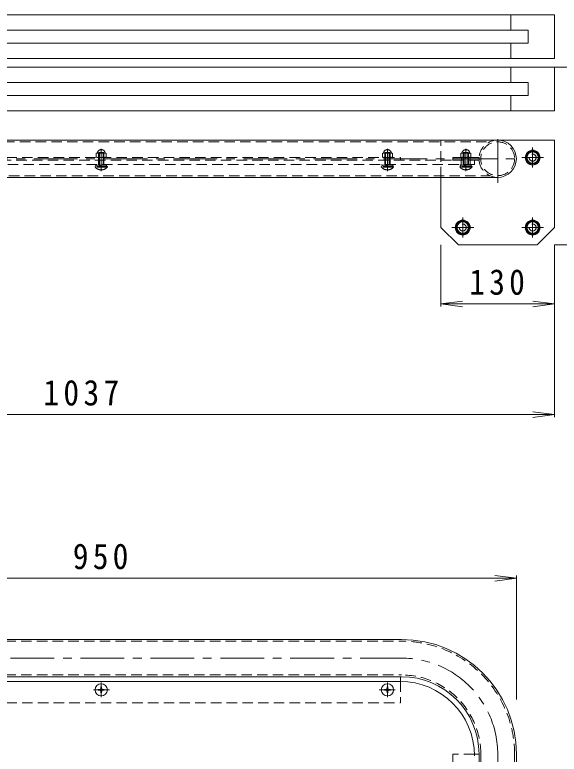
# Model space of a CAD drawing. Units: millimetres at full size, sheet at 1:10. Extents: x -816 to 1708, y -1360 to 1008.
# Drawn here: x -99 to 524, y 141 to 987 of the extents above; entities that cross this region are included whole.
import ezdxf

# ---------------------------------------------------------------- set-up
doc = ezdxf.new("R2010")
doc.units = ezdxf.units.MM
doc.header["$LTSCALE"] = 10
for name, pattern in [('CHAIN1', [8, 5, -1, 1, -1]), ('DASHED1', [1.8, 1.2, -0.6]), ('DOUBLE_CHAIN1', [8.8, 5, -1, 0.6, -0.6, 0.6, -1])]:
    doc.linetypes.add(name, pattern=pattern)
for name, color, linetype, lineweight in [('0-0_通り芯', 4, 'Continuous', 9), ('0-1_躯体', 3, 'CHAIN1', 9), ('0-2_仕上', 6, 'Continuous', 5), ('0-4_その他', 7, 'Continuous', 9), ('0-5_寸法', 2, 'Continuous', 9), ('0-9', 2, 'Continuous', 9), ('0-A', 2, 'Continuous', 9), ('0-B', 2, 'Continuous', 9), ('0-E', 7, 'Continuous', 9)]:
    doc.layers.add(name, color=color, linetype=linetype, lineweight=lineweight)
doc.styles.add('ＭＳ ゴシック', font='')
doc.styles.get('ＭＳ ゴシック').set_extended_font_data('MS Gothic')

msp = doc.modelspace()

# ---------------------------------------------------------------- linework, layer by layer
at = {"layer": '0-0_通り芯', "linetype": 'CHAIN1'}
for p, q in [((453.65, 794.51), (453.65, 850.23)), ((493.65, 835.05), (493.65, 812.05)), ((-477.15, 822.2), (477.45, 822.2)), ((506.16, 823.55), (481.14, 823.55)), ((413.65, 755.05), (413.65, 732.05)), ((493.65, 755.05), (493.65, 732.05)), ((426.16, 743.55), (401.14, 743.55)), ((506.16, 743.55), (481.14, 743.55)), ((-343.65, 250.93), (343.65, 250.93)), ((453.65, 140.93), (453.65, -822.72))]:
    msp.add_line(p, q, dxfattribs=at)
at = {"layer": '0-0_通り芯', "linetype": 'DASHED1'}
for p, q in [((-345.07, 841.55), (444.63, 841.55)), ((388.65, 800.85), (388.65, 843.55)), ((-339.6, 802.85), (444.63, 802.85)), ((-343.65, 270.28), (343.65, 270.28)), ((-343.65, 231.58), (343.65, 231.58)), ((434.3, 140.93), (434.3, -701.99)), ((473, 140.93), (473, -822.72))]:
    msp.add_line(p, q, dxfattribs=at)
at = {"layer": '0-0_通り芯'}
for p, q in [((-343.98, 843.55), (518.65, 843.55)), ((518.65, 743.55), (518.65, 843.55)), ((-337.86, 800.85), (453.65, 800.85)), ((388.65, 743.55), (388.65, 800.85)), ((408.65, 723.55), (388.65, 743.55)), ((518.65, 743.55), (498.65, 723.55)), ((408.65, 723.55), (498.65, 723.55)), ((-343.65, 272.28), (343.65, 272.28)), ((-343.65, 229.58), (343.65, 229.58)), ((432.3, 140.93), (432.3, -699.12)), ((475, 140.93), (475, -822.72))]:
    msp.add_line(p, q, dxfattribs=at)
at = {"layer": '0-0_通り芯', "linetype": 'DASHED1'}
msp.add_circle((453.65, 822.2), 19.35, dxfattribs=at)
for centre, radius, start, end in [((453.65, 822.2), 21.35, 90, 270), ((343.65, 140.93), 129.35, 0, 90), ((343.65, 140.93), 90.65, 0, 90)]:
    msp.add_arc(centre, radius, start, end, dxfattribs=at)
at = {"layer": '0-0_通り芯'}
for centre, radius, start in [((453.65, 822.2), 21.35, 270), ((343.65, 140.93), 131.35, 0), ((343.65, 140.93), 88.65, 0)]:
    msp.add_arc(centre, radius, start, 90, dxfattribs=at)
at = {"layer": '0-0_通り芯', "linetype": 'CHAIN1'}
msp.add_arc((343.65, 140.93), 110, 0, 90, dxfattribs=at)
at = {"layer": '0-1_躯体'}
for p, q in [((0, 807.87), (0, 833.54)), ((327.5, 807.87), (327.5, 833.54)), ((417.3, 807.87), (417.3, 833.54)), ((0, 206.33), (0, 223.14)), ((327.5, 206.33), (327.5, 223.14)), ((-8.72, 214.58), (9.32, 214.58)), ((336.22, 214.58), (318.18, 214.58))]:
    msp.add_line(p, q, dxfattribs=at)
at = {"layer": '0-1_躯体', "linetype": 'DASHED1'}
for p, q in [((-342.5, 823.7), (342.5, 823.7)), ((342.5, 820.7), (342.5, 823.7)), ((402.3, 820.7), (402.3, 823.7)), ((414.3, 820.7), (402.3, 820.7)), ((412.3, 820.7), (412.3, 823.7)), ((432.3, 820.7), (420.3, 820.7)), ((422.3, 820.7), (422.3, 823.7)), ((342.5, 224.23), (342.5, 199.58)), ((-342.5, 199.58), (342.5, 199.58)), ((402.3, 140.93), (402.3, -669.12)), ((426.98, 140.93), (402.3, 140.93))]:
    msp.add_line(p, q, dxfattribs=at)
at = {"layer": '0-1_躯体', "linetype": 'Continuous'}
for p, q in [((342.5, 229.58), (342.5, 224.23)), ((432.3, 140.93), (426.98, 140.93))]:
    msp.add_line(p, q, dxfattribs=at)
at = {"layer": '0-1_躯体', "linetype": 'DASHED1'}
msp.add_lwpolyline([(432.3, 820.7), (432.3, 823.7), (402.3, 823.7)], dxfattribs=at)
at = {"layer": '0-2_仕上', "linetype": 'DASHED1'}
for p, q in [((-349.16, 820.7), (402.3, 820.7)), ((412, 815.7), (412, 820.7)), ((422, 815.7), (422, 820.7)), ((427, 815.7), (427, 820.7)), ((427, 815.7), (-347.95, 815.7))]:
    msp.add_line(p, q, dxfattribs=at)
at = {"layer": '0-2_仕上'}
msp.add_line((342, 224.23), (-342, 224.23), dxfattribs=at)
msp.add_arc((342, 139.23), 85, 0, 90, dxfattribs=at)
at = {"layer": '0-4_その他'}
for p, q in [((388.65, 653.13), (388.65, 723.55)), ((518.65, 526.49), (518.65, 723.55)), ((661.65, 723.55), (518.65, 723.55)), ((388.65, 656.13), (413.44, 659.4)), ((388.65, 656.13), (518.65, 656.13)), ((388.65, 656.13), (413.44, 652.87)), ((518.65, 656.13), (493.86, 659.4)), ((518.65, 656.13), (493.86, 652.87)), ((-518.65, 529.49), (518.65, 529.49)), ((518.65, 529.49), (493.86, 532.76)), ((518.65, 529.49), (493.86, 526.23)), ((-475, 342.28), (475, 342.28)), ((475, 342.28), (450.21, 345.54)), ((475, 342.28), (450.21, 339.01)), ((475, 345.28), (475, 203.35))]:
    msp.add_line(p, q, dxfattribs=at)
at = {"layer": '0-5_寸法', "color": 7, "linetype": 'DOUBLE_CHAIN1'}
msp.add_line((518.65, 926.94), (974.51, 926.94), dxfattribs=at)
at = {"layer": '0-9'}
for centre, radius in [((493.65, 823.55), 8.5), ((493.65, 823.55), 7.7), ((413.65, 743.55), 8.5), ((413.65, 743.55), 7.7), ((493.65, 743.55), 8.5), ((493.65, 743.55), 7.7)]:
    msp.add_circle(centre, radius, dxfattribs=at)
at = {"layer": '0-A', "linetype": 'DASHED1'}
for p, q in [((-4.25, 829.29), (-4.25, 829.68)), ((3, 829.2), (-3, 829.2)), ((-3, 815.7), (-3, 829.2)), ((-2.13, 815.7), (-2.13, 829.2)), ((2.13, 815.7), (2.13, 829.2)), ((3, 815.7), (3, 829.2)), ((4.25, 829.68), (4.25, 829.29)), ((323.25, 829.29), (323.25, 829.68)), ((330.5, 829.2), (324.5, 829.2)), ((324.5, 815.7), (324.5, 829.2)), ((325.37, 815.7), (325.37, 829.2)), ((329.63, 815.7), (329.63, 829.2)), ((330.5, 815.7), (330.5, 829.2)), ((331.75, 829.68), (331.75, 829.29)), ((413.05, 829.29), (413.05, 829.68)), ((420.3, 829.2), (414.3, 829.2)), ((414.3, 815.7), (414.3, 829.2)), ((415.17, 815.7), (415.17, 829.2)), ((419.43, 815.7), (419.43, 829.2)), ((420.3, 815.7), (420.3, 829.2)), ((421.55, 829.68), (421.55, 829.29)), ((-4.5, 828.86), (-5.77, 828.12)), ((-5.77, 828.12), (-5.77, 824.28)), ((-4.77, 823.7), (-5.77, 824.28)), ((-4.77, 828.7), (4.77, 828.7)), ((-2.89, 828.12), (-2.89, 824.28)), ((2.89, 828.12), (2.89, 824.28)), ((4.5, 828.86), (5.77, 828.12)), ((4.77, 823.7), (5.77, 824.28)), ((5.77, 828.12), (5.77, 824.28)), ((323, 828.86), (321.73, 828.12)), ((321.73, 828.12), (321.73, 824.28)), ((322.73, 823.7), (321.73, 824.28)), ((322.73, 828.7), (332.27, 828.7)), ((324.61, 828.12), (324.61, 824.28)), ((330.39, 828.12), (330.39, 824.28)), ((332, 828.86), (333.27, 828.12)), ((332.27, 823.7), (333.27, 824.28)), ((333.27, 828.12), (333.27, 824.28)), ((412.8, 828.86), (411.53, 828.12)), ((411.53, 828.12), (411.53, 824.28)), ((412.53, 823.7), (411.53, 824.28)), ((412.53, 828.7), (422.07, 828.7)), ((414.41, 828.12), (414.41, 824.28)), ((420.19, 828.12), (420.19, 824.28)), ((421.8, 828.86), (423.07, 828.12)), ((422.07, 823.7), (423.07, 824.28)), ((423.07, 828.12), (423.07, 824.28)), ((-7, 813.2), (-7, 812.78)), ((7, 813.2), (-7, 813.2)), ((-6.1, 813.2), (-6.1, 814.7)), ((-2, 813.2), (-2, 814.7)), ((-1, 813.2), (-1, 814.7)), ((6.1, 813.2), (6.1, 814.7)), ((6.5, 814.7), (6.5, 815.7)), ((320.5, 813.2), (320.5, 812.78)), ((334.5, 813.2), (320.5, 813.2)), ((321.4, 813.2), (321.4, 814.7)), ((325.5, 813.2), (325.5, 814.7)), ((326.5, 813.2), (326.5, 814.7)), ((333.6, 813.2), (333.6, 814.7)), ((334, 814.7), (334, 815.7)), ((410.3, 813.2), (410.3, 812.78)), ((424.3, 813.2), (410.3, 813.2)), ((411.2, 813.2), (411.2, 814.7)), ((415.3, 813.2), (415.3, 814.7)), ((416.3, 813.2), (416.3, 814.7)), ((423.4, 813.2), (423.4, 814.7)), ((423.8, 814.7), (423.8, 815.7)), ((0.48, 810.13), (-0.48, 810.13)), ((-0.48, 809.51), (-0.48, 810.13)), ((0.48, 809.51), (0.48, 810.13)), ((327.98, 810.13), (327.02, 810.13)), ((327.02, 809.51), (327.02, 810.13)), ((327.98, 809.51), (327.98, 810.13)), ((417.78, 810.13), (416.82, 810.13)), ((416.82, 809.51), (416.82, 810.13)), ((417.78, 809.51), (417.78, 810.13))]:
    msp.add_line(p, q, dxfattribs=at)
at = {"layer": '0-A'}
for p, q in [((-3.45, 214.1), (-1.25, 214.06)), ((-1.25, 215.1), (-0.75, 215.33)), ((-1.25, 214.06), (-0.75, 213.83)), ((-0.52, 215.83), (-0.75, 215.33)), ((-0.52, 213.33), (-0.75, 213.83)), ((-0.48, 218.03), (-0.52, 215.83)), ((-0.48, 211.13), (-0.52, 213.33)), ((-0.48, 218.03), (0.48, 218.03)), ((0.48, 218.03), (0.52, 215.83)), ((0.52, 215.83), (0.75, 215.33)), ((0.52, 213.33), (0.75, 213.83)), ((1.25, 215.1), (0.75, 215.33)), ((1.25, 214.06), (0.75, 213.83)), ((3.45, 214.1), (1.25, 214.06)), ((324.05, 214.1), (326.25, 214.06)), ((326.25, 215.1), (326.75, 215.33)), ((326.25, 214.06), (326.75, 213.83)), ((326.98, 215.83), (326.75, 215.33)), ((326.98, 213.33), (326.75, 213.83)), ((327.02, 218.03), (326.98, 215.83)), ((327.98, 218.03), (327.02, 218.03)), ((327.98, 218.03), (328.02, 215.83)), ((327.98, 211.13), (328.02, 213.33)), ((328.02, 215.83), (328.25, 215.33)), ((328.02, 213.33), (328.25, 213.83)), ((328.75, 215.1), (328.25, 215.33)), ((328.75, 214.06), (328.25, 213.83)), ((330.95, 214.1), (328.75, 214.06))]:
    msp.add_line(p, q, dxfattribs=at)
at = {"layer": '0-A', "linetype": 'DASHED1'}
for points in [[(7, 813.2), (7, 812.78), (-7, 812.78)], [(6.5, 814.7), (-6.5, 814.7), (-6.5, 815.7)], [(334.5, 813.2), (334.5, 812.78), (320.5, 812.78)], [(334, 814.7), (321, 814.7), (321, 815.7)], [(424.3, 813.2), (424.3, 812.78), (410.3, 812.78)], [(423.8, 814.7), (410.8, 814.7), (410.8, 815.7)]]:
    msp.add_lwpolyline(points, dxfattribs=at)
at = {"layer": '0-A'}
for points in [[(-3.45, 214.1), (-3.45, 215.06), (-1.25, 215.1)], [(-0.48, 211.13), (0.48, 211.13), (0.52, 213.33)], [(3.45, 214.1), (3.45, 215.06), (1.25, 215.1)], [(324.05, 214.1), (324.05, 215.06), (326.25, 215.1)], [(327.98, 211.13), (327.02, 211.13), (326.98, 213.33)], [(330.95, 214.1), (330.95, 215.06), (328.75, 215.1)]]:
    msp.add_lwpolyline(points, dxfattribs=at)
for centre in [(0, 214.58), (327.5, 214.58)]:
    msp.add_circle(centre, 7, dxfattribs=at)
at = {"layer": '0-A', "linetype": 'DASHED1'}
for centre, radius, start, end in [((-4.75, 829.29), 0.5, 300.0011, 0), ((0, 828.2), 4.5, 19.18785, 160.81424), ((4.75, 829.29), 0.5, 180, 239.9989), ((322.75, 829.29), 0.5, 300.0011, 0), ((327.5, 828.2), 4.5, 19.18785, 160.81424), ((332.25, 829.29), 0.5, 180, 239.9989), ((412.55, 829.29), 0.5, 300.0011, 0), ((417.3, 828.2), 4.5, 19.18785, 160.81424), ((422.05, 829.29), 0.5, 180, 239.9989), ((-4.77, 825.34), 3.36, 55.84544, 90), ((-4.77, 827.06), 3.36, 270, 304.15456), ((0, 821.21), 7.49, 67.32349, 112.67651), ((0, 831.19), 7.49, 247.32349, 292.67651), ((4.77, 825.34), 3.36, 90, 124.15456), ((4.77, 827.06), 3.36, 235.84544, 270), ((322.73, 825.34), 3.36, 55.84544, 90), ((322.73, 827.06), 3.36, 270, 304.15456), ((327.5, 821.21), 7.49, 67.32349, 112.67651), ((327.5, 831.19), 7.49, 247.32349, 292.67651), ((332.27, 825.34), 3.36, 90, 124.15456), ((332.27, 827.06), 3.36, 235.84544, 270), ((412.53, 825.34), 3.36, 55.84544, 90), ((412.53, 827.06), 3.36, 270, 304.15456), ((417.3, 821.21), 7.49, 67.32349, 112.67651), ((417.3, 831.19), 7.49, 247.32349, 292.67651), ((422.07, 825.34), 3.36, 90, 124.15456), ((422.07, 827.06), 3.36, 235.84544, 270), ((0, 818.6), 9.1, 219.71515, 266.98228), ((0, 818.6), 9.1, 273.01741, 320.28485), ((327.5, 818.6), 9.1, 219.71515, 266.98228), ((327.5, 818.6), 9.1, 273.01741, 320.28485), ((417.3, 818.6), 9.1, 219.71515, 266.98228), ((417.3, 818.6), 9.1, 273.01741, 320.28485)]:
    msp.add_arc(centre, radius, start, end, dxfattribs=at)
at = {"layer": '0-B'}
for points in [[(497.4, 817.05), (501.16, 823.55), (497.4, 830.05), (489.9, 830.05), (486.14, 823.55), (489.9, 817.05)], [(417.4, 737.05), (421.16, 743.55), (417.4, 750.05), (409.9, 750.05), (406.14, 743.55), (409.9, 737.05)], [(497.4, 737.05), (501.16, 743.55), (497.4, 750.05), (489.9, 750.05), (486.14, 743.55), (489.9, 737.05)]]:
    msp.add_lwpolyline(points, close=True, dxfattribs=at)
for centre in [(493.65, 823.55), (413.65, 743.55), (493.65, 743.55)]:
    msp.add_circle(centre, 6.5, dxfattribs=at)
at = {"layer": '0-B', "linetype": 'DASHED1'}
for centre in [(493.65, 823.55), (413.65, 743.55), (493.65, 743.55)]:
    msp.add_circle(centre, 4, dxfattribs=at)
at = {"layer": '0-E'}
for p, q in [((518.65, 986.94), (-503.65, 986.94)), ((468.65, 969.44), (468.65, 986.94)), ((518.65, 936.94), (518.65, 986.94)), ((-473.65, 969.44), (488.65, 969.44)), ((488.65, 954.44), (488.65, 969.44)), ((-473.65, 954.44), (488.65, 954.44)), ((468.65, 936.94), (468.65, 954.44)), ((518.65, 936.94), (-618.65, 936.94)), ((518.65, 926.94), (-453.65, 926.94)), ((468.65, 909.44), (468.65, 926.94)), ((518.65, 876.94), (518.65, 926.94)), ((-423.65, 909.44), (488.65, 909.44)), ((488.65, 894.44), (488.65, 909.44)), ((-423.65, 894.44), (488.65, 894.44)), ((468.65, 876.94), (468.65, 894.44)), ((518.65, 876.94), (-453.65, 876.94))]:
    msp.add_line(p, q, dxfattribs=at)

# ---------------------------------------------------------------- texts
at = {"layer": '0-4_その他', "color": 2, "char_height": 29.33, "attachment_point": 7, "style": 'ＭＳ ゴシック'}
for s, insert in [('\\T1.27;\\W0.9;130', (421.15, 666.13)), ('\\T1.28;\\W0.9;1037', (-66.25, 539.49)), ('\\T1.27;\\W0.9;950', (-32.5, 352.28))]:
    msp.add_mtext(s, dxfattribs=dict(at, insert=insert))

doc.saveas('drawing.dxf')
